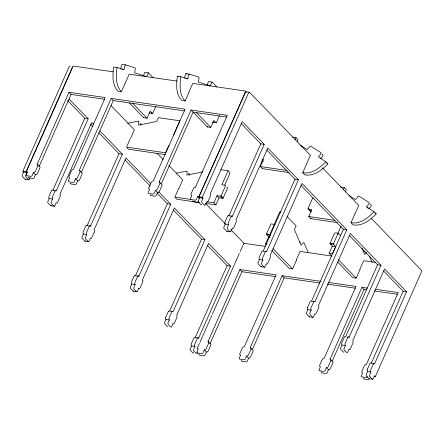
<?xml version="1.0" encoding="UTF-8"?>
<svg xmlns="http://www.w3.org/2000/svg" width="444" height="444" viewBox="0 0 444 444"><rect width="100%" height="100%" fill="white"/><g stroke="black" fill="none" stroke-linecap="round" stroke-linejoin="round"><path stroke-width="0.67" d="M313.869 198.163L312.459 198.524L308.036 208.558A1.288 0.932 -44 0 0 308.058 208.747L310.234 211.089L311.505 211.35M310.167 210.489L310.101 210.695A1.288 0.932 -44 0 0 310.123 210.883L310.234 211.089M140.92 125.219L140.892 123.554A1.138 0.821 -44 0 0 140.593 123.315M189.194 175.208L189.172 173.543A1.138 0.821 -44 0 0 188.628 173.26L188.328 173.282M121.428 91.686L118.021 91.192C111.821 85.02 112.726 75.019 113.586 67L117 67.494C116.134 75.513 115.229 85.514 121.428 91.686L125.291 82.967M207.148 84.815L208.602 81.53L212.01 82.029L210.312 85.853L198.351 82.068L199.084 77.694A1.138 0.683 -81.7 0 0 198.79 77.106L189.616 74.192C187.718 74.337 188.522 77.8 187.762 78.827L180.719 76.751L177.306 76.251C176.446 84.277 175.541 94.272 181.74 100.449L185.148 100.943L189.011 92.224M180.719 76.751C179.853 84.771 178.949 94.772 185.148 100.943M274.991 224.453L270.968 223.898L266.45 234.06A1.288 0.777 -81.7 0 0 266.439 234.293L268.664 236.93L270.024 237.129M274.753 224.292L274.292 224.509L269.863 234.554A1.288 0.777 -81.7 0 0 269.847 234.793L270.285 235.598M340.52 235.697C339.91 234.06 335.559 231.502 334.343 233.544L330.042 243.295A1.288 0.777 -81.7 0 0 330.025 243.534L332.251 246.165L335.664 246.664L332.567 253.679L329.154 253.185L332.251 246.165M338.339 233.527L337.884 233.749L333.45 243.795A1.288 0.777 -81.7 0 0 333.438 244.028L335.664 246.664M120.635 69.075L121.434 65.296L122.272 64.386L125.896 64.935L135.07 67.849A1.138 0.683 -81.7 0 1 135.365 68.437L134.632 72.816L146.592 76.601L148.29 72.772L144.883 72.278L143.429 75.558M184.46 77.822L185.642 73.76L189.399 74.137M70.174 66.345L69.469 66.345L68.948 67.188L23.049 170.757L22.838 171.279L23.593 172.061L22.328 174.947A1.254 0.755 -81.7 0 0 22.416 176.462L25.014 179.165A1.077 0.649 -81.7 0 0 25.619 179.16M22.838 171.279L26.252 171.778L27.001 172.555L25.735 175.441A1.254 0.755 -81.7 0 0 25.824 176.956L28.422 179.659A1.077 0.649 -81.7 0 0 29.326 179.243L29.987 177.744M201.765 204.617A1.077 0.649 -81.7 0 1 201.043 204.734L198.446 202.031A1.254 0.755 -81.7 0 1 198.357 200.522L199.622 197.63L198.873 196.853L199.084 196.326L245.704 91.797L249.345 92.285L249.939 92.702L310.417 155.328L302.719 172.71L304.784 174.853C313.803 176.601 321.994 170.008 327.888 163.903L325.824 161.766L318.392 156.876C318.714 155.705 322.05 153.918 320.607 152.42L310.767 146.187A1.138 0.821 -44 0 0 310.056 146.287L307.126 149.611L300.133 145.171M198.873 196.853L202.281 197.347L203.036 198.129L201.77 201.015A1.254 0.755 -81.7 0 0 201.854 202.525L204.451 205.228A1.077 0.649 -81.7 0 0 205.356 204.812L206.66 201.881A1.693 1.021 -81.7 0 0 207.209 202.098A1.721 1.032 -81.7 0 0 207.764 201.804A1.693 1.021 -81.7 0 0 208.081 201.348L210.584 195.699A1.693 1.016 -81.7 0 0 210.378 193.484L242.241 121.578L264.219 144.339L232.367 216.256L228.954 215.756A1.693 1.016 -81.7 0 0 227.572 216.228L225.041 221.911A1.721 1.032 -81.7 0 0 224.975 223.726L225.236 224.153M26.252 171.778L72.694 67.05M202.281 197.347L248.385 93.257L249.345 92.285M148.807 187.895L151.31 182.24A1.693 1.227 -44 0 1 151.676 181.724A1.721 1.243 -44 0 1 152.431 181.191A1.693 1.227 -44 0 1 153.252 181.074L185.126 109.157L111.194 98.418L79.326 170.324A1.721 1.243 -44 0 1 80.064 171.9L77.561 177.544A1.693 1.227 -44 0 1 75.619 178.71L74.309 181.652A1.077 0.783 -44 0 1 73.116 182.467L68.842 181.846A1.254 0.91 -44 0 1 68.409 180.63L69.636 177.855L69.247 177.678A1.721 1.243 -44 0 1 68.981 176.262L71.501 170.596A1.709 1.238 -44 0 1 73.432 169.469L105.272 97.558L68.992 92.291L37.124 164.197L39.189 166.334A1.721 1.243 -44 0 1 39.927 167.91L37.424 173.554A1.693 1.227 -44 0 1 35.481 174.72M94.317 232.012L91.814 237.668A1.693 1.021 -81.7 0 1 90.398 238.189L89.094 241.125A1.077 0.649 -81.7 0 1 88.206 241.564L85.62 238.883A1.254 0.755 -81.7 0 1 85.542 237.224L86.774 234.449L86.558 234.066A1.721 1.032 -81.7 0 1 86.619 232.245L89.139 226.579A1.693 1.016 -81.7 0 1 90.537 226.096L122.378 154.168L99.9 130.897M165.756 317.271L168.265 311.621M307.587 307.426L310.095 301.776A1.693 1.016 -81.7 0 1 311.516 301.248L343.495 228.982M367.355 369.314L369.858 363.658A1.693 1.016 -81.7 0 1 371.278 363.131L374.692 363.63L406.554 291.719L384.576 268.964L352.703 340.859A1.693 1.016 -81.7 0 1 352.93 343.001L350.416 348.701A1.693 1.021 -81.7 0 1 349.35 349.461M289.222 172.588L262.498 168.687L260.434 166.55L263.525 159.54L262.454 159.407M262.498 168.687L262.682 168.27M266.2 244.633L265.567 243.945L268.664 236.93M337.501 222.577L310.772 218.676L308.708 216.539L311.799 209.529L308.164 208.952M310.772 218.676L310.955 218.259M27.395 172.821L26.157 171.539L72.544 66.878A1.193 0.866 -44 0 1 73.748 66.112L113.226 71.834M37.579 164.374A1.721 1.243 -44 0 1 37.945 164.957A1.693 1.227 -44 0 1 37.862 165.762L35.359 171.412A1.693 1.227 -44 0 1 33.417 172.583L32.107 175.519A1.077 0.783 -44 0 1 30.897 176.335L26.618 175.707A1.254 0.91 -44 0 1 26.207 174.492L27.434 171.723L26.157 171.539M39.189 166.334L71.057 94.428L68.992 92.291M69.075 98.979L88.19 118.764L56.333 190.681L52.925 190.187A1.693 1.016 -81.7 0 0 51.537 190.659L49.007 196.342A1.721 1.032 -81.7 0 0 48.945 198.152L49.162 198.54L47.935 201.315A1.254 0.755 -81.7 0 0 48.008 202.969L50.594 205.65A1.077 0.649 -81.7 0 0 51.304 205.505M52.925 190.187L84.776 118.271L67.577 100.461M79.326 170.324L81.391 172.466A1.721 1.243 -44 0 1 82.129 174.042L79.626 179.681A1.693 1.227 -44 0 1 77.683 180.852L76.374 183.788A1.077 0.783 -44 0 1 75.18 184.604L70.907 183.983A1.254 0.91 -44 0 1 70.402 183.527M81.391 172.466L113.259 100.56L111.194 98.418M125.352 82.817L129.193 74.154L177.167 81.124M90.537 226.096L87.124 225.602A1.693 1.016 -81.7 0 0 85.742 226.074L83.211 231.757A1.721 1.032 -81.7 0 0 83.145 233.566L83.367 233.955L82.134 236.73A1.254 0.755 -81.7 0 0 82.207 238.384L84.793 241.064A1.077 0.649 -81.7 0 0 85.509 240.92M87.124 225.602L118.97 153.674L98.884 132.878M126.823 146.498L130.136 139.028M130.547 138.423L134.388 129.759L110.978 105.522M155.783 106.432L152.73 113.27A1.288 0.777 -81.7 0 1 152.592 113.381L149.123 112.915M188.944 92.052L192.785 83.389L244.944 90.976A1.193 0.866 -44 0 1 245.366 91.98L198.995 196.642L197.719 196.459L196.492 199.228A1.254 0.91 -44 0 1 195.11 200.183L190.831 199.567A1.077 0.783 -44 0 1 190.448 198.524L191.747 195.593A1.693 1.227 -44 0 1 191.014 194.039L193.512 188.373A1.693 1.227 -44 0 1 195.454 187.207M195.465 187.196L227.328 115.29L191.048 110.018L159.163 181.923A1.709 1.238 -44 0 1 159.918 183.439L157.409 189.122A1.693 1.227 -44 0 1 156.016 190.276L155.511 190.326L154.284 193.101A1.254 0.91 -44 0 1 152.886 194.056L148.618 193.434A1.077 0.783 -44 0 1 148.246 192.391L149.539 189.46A1.693 1.227 -44 0 1 148.807 187.906M134.06 276.201L131.557 281.857A1.693 1.016 -81.7 0 0 131.763 284.071L130.464 287.002A1.077 0.649 -81.7 0 0 130.53 288.422L133.117 291.103A1.254 0.755 -81.7 0 0 133.816 291.064M134.071 276.196A1.693 1.016 -81.7 0 1 135.481 275.674L167.349 203.768L156.865 192.918M158.847 191.93L170.757 204.268L138.894 276.174A1.693 1.016 -81.7 0 0 137.479 276.695L134.965 282.351A1.721 1.032 -81.7 0 0 134.915 284.143A1.693 1.016 -81.7 0 0 135.17 284.565L133.877 287.496A1.077 0.649 -81.7 0 0 133.938 288.916L136.524 291.597A1.254 0.755 -81.7 0 0 137.557 291.086L138.75 288.267M178.688 188.389L174.825 197.108L190.92 199.45M178.904 188.495L182.745 179.831L168.831 165.423M219.503 115.684L216.45 122.527A1.288 0.777 -81.7 0 1 216.311 122.633L212.715 122.2M198.635 201.176L198.557 201.365A1.254 0.91 -44 0 1 197.175 202.325L192.896 201.704A1.077 0.783 -44 0 1 192.419 200.999M220.701 169.68L228.061 170.751L221.828 184.793L225.225 185.287L225.574 185.753L221.084 195.926A1.288 0.932 -44 0 1 220.907 196.087L216.972 195.754L213.853 202.758L215.917 204.895L219.036 197.891L216.972 195.754M224.703 185.098L230.125 172.888L228.061 170.751M165.762 317.288A1.693 1.016 -81.7 0 0 165.967 319.486L164.668 322.416A1.077 0.649 -81.7 0 0 164.73 323.837L167.316 326.518A1.254 0.755 -81.7 0 0 167.876 326.573M169.686 311.089L201.548 239.183L173.332 209.968M142.702 280.242A1.693 1.016 -81.7 0 0 142.469 279.875L174.353 207.986L204.956 239.682L173.093 311.588A1.693 1.016 -81.7 0 0 171.684 312.11L169.17 317.765A1.721 1.032 -81.7 0 0 169.114 319.558A1.693 1.016 -81.7 0 0 169.375 319.98L168.076 322.91A1.077 0.649 -81.7 0 0 168.137 324.331L170.729 327.012A1.254 0.755 -81.7 0 0 171.761 326.501L172.949 323.682M228.954 215.756L260.811 143.839L241.22 123.56M232.367 216.256A1.693 1.016 -81.7 0 0 231.862 216.028A1.709 1.027 -81.7 0 0 230.969 216.733L228.449 222.411A1.721 1.032 -81.7 0 0 228.388 224.22L228.605 224.603L227.372 227.378A1.254 0.755 -81.7 0 0 227.45 229.037L230.036 231.718A1.077 0.649 -81.7 0 0 230.924 231.28L232.223 228.349M172.994 323.726L173.304 323.892A1.693 1.021 -81.7 0 0 174.381 323.132L176.895 317.454A1.693 1.016 -81.7 0 0 176.668 315.29L208.547 243.395L230.519 266.15L198.657 338.056L195.249 337.562A1.693 1.016 -81.7 0 0 193.839 338.084L191.32 343.739A1.721 1.032 -81.7 0 0 191.27 345.532A1.693 1.016 -81.7 0 0 191.531 345.954L190.232 348.89A1.077 0.649 -81.7 0 0 190.31 350.327L192.918 353.013A1.254 0.755 -81.7 0 0 193.751 352.764M195.249 337.562L227.112 265.656L207.526 245.371M198.657 338.056A1.693 1.016 -81.7 0 0 197.247 338.578L194.733 344.239A1.693 1.016 -81.7 0 0 194.938 346.453L193.639 349.384A1.077 0.649 -81.7 0 0 193.717 350.821L196.326 353.507A1.254 0.755 -81.7 0 0 197.275 353.069L197.441 352.708M199.428 343.451L197.047 348.829L198.324 349.012L197.103 351.781A1.254 0.91 -44 0 0 197.513 353.002L201.792 353.629A1.077 0.783 -44 0 0 202.997 352.814L204.296 349.883A1.693 1.227 -44 0 0 206.249 348.707L208.752 343.057A1.721 1.243 -44 0 0 208.008 341.486L239.882 269.58L276.162 274.853L244.317 346.758A1.709 1.238 -44 0 0 242.391 347.891L239.871 353.563A1.693 1.227 -44 0 0 239.777 354.384A1.721 1.243 -44 0 0 240.137 354.972L240.598 355.156M199.972 342.224L210.456 318.57M210.734 317.943L211.849 315.429M212.404 314.169L218.82 299.7M219.092 299.078L234.504 264.297M234.776 263.686L239.377 253.308M240.187 251.476L242.879 245.399M295.032 139.832L295.998 137.646L292.657 137.157M297.097 141.969L298.063 139.782L295.998 137.646M208.014 341.486L210.084 343.628A1.721 1.243 -44 0 1 210.817 345.199L208.314 350.843A1.693 1.227 -44 0 1 206.371 352.014L205.061 354.95A1.077 0.783 -44 0 1 203.857 355.766L199.578 355.139A1.254 0.91 -44 0 1 199.106 354.079M210.084 343.628L241.947 271.722L239.882 269.58M274.059 224.747L279.737 211.921L281.102 212.115M263.159 251.171L294.999 179.248L266.788 150.028M232.229 228.344A1.693 1.021 -81.7 0 0 233.644 227.822L236.147 222.172A1.693 1.016 -81.7 0 0 235.942 219.958L267.804 148.046L298.412 179.742L266.567 251.67A1.693 1.016 -81.7 0 0 266.067 251.443A1.709 1.027 -81.7 0 0 265.168 252.148L262.648 257.825A1.721 1.032 -81.7 0 0 262.587 259.635L262.804 260.018L261.577 262.798A1.254 0.755 -81.7 0 0 261.649 264.452L264.236 267.133A1.077 0.649 -81.7 0 0 265.124 266.694L266.422 263.764A1.693 1.021 -81.7 0 0 267.843 263.237L270.346 257.587A1.693 1.016 -81.7 0 0 270.141 255.372L302.009 183.466L346.786 229.837L314.924 301.742A1.693 1.016 -81.7 0 0 313.514 302.264L311 307.92A1.693 1.016 -81.7 0 0 310.817 308.869A1.721 1.032 -81.7 0 0 310.944 309.712A1.693 1.016 -81.7 0 0 311.205 310.134L309.906 313.064A1.077 0.649 -81.7 0 0 309.968 314.485L312.559 317.166A1.254 0.755 -81.7 0 0 313.592 316.655L314.818 313.88L315.135 314.047A1.693 1.021 -81.7 0 0 316.211 313.286L318.725 307.609A1.709 1.027 -81.7 0 0 318.731 305.811A1.693 1.016 -81.7 0 0 318.498 305.444L350.383 233.561L380.991 265.251L349.128 337.157A1.693 1.016 -81.7 0 0 347.713 337.679M240.531 355.144L239.299 357.92A1.254 0.91 -44 0 0 239.732 359.135L244.006 359.757A1.077 0.783 -44 0 0 245.205 358.941L246.498 356.01A1.693 1.227 -44 0 0 248.451 354.839L250.96 349.184A1.721 1.243 -44 0 0 250.211 347.613L282.084 275.713L321.106 281.379M282.084 275.713L284.149 277.85L252.286 349.755L250.222 347.619M296.242 260.106L300.083 251.443L331.601 256.022M271.85 250.483L289.194 268.437L292.602 268.931L296.464 260.212M343.306 189.821L344.278 187.629L340.265 187.046M345.371 191.958L346.342 189.771L344.278 187.629M337.651 233.982L341.17 226.04M307.587 307.442A1.693 1.016 -81.7 0 0 307.797 309.64L306.499 312.57A1.077 0.649 -81.7 0 0 306.56 313.991L309.146 316.672A1.254 0.755 -81.7 0 0 309.707 316.727M348.99 195.527L355.4 199.6L358.33 196.276A1.138 0.821 -44 0 1 359.041 196.176L368.881 202.409C370.324 203.907 366.988 205.689 366.666 206.865L374.098 211.755L376.162 213.891C370.268 219.996 362.076 226.584 353.058 224.842L350.993 222.699L354.856 213.98M354.939 214.069L358.78 205.406L322.527 167.865M359.834 269.347L363.675 260.684L375.707 262.432M337.762 262.121L352.78 277.672L356.193 278.172L360.056 269.453M367.416 288.106L361.938 287.312L330.053 359.213L332.123 361.355A1.709 1.238 -44 0 1 332.878 362.87L330.364 368.548A1.693 1.227 -44 0 1 329.997 369.075A1.721 1.243 -44 0 1 328.96 369.713L328.471 369.758L326.334 367.61M332.123 361.355L364.002 289.449L361.938 287.312M328.471 369.758L327.239 372.533A1.254 0.91 -44 0 1 325.846 373.482L321.573 372.866A1.077 0.783 -44 0 1 321.201 371.817M349.367 235.542L377.583 264.757L345.715 336.663A1.693 1.016 -81.7 0 0 344.305 337.185L341.791 342.84A1.693 1.016 -81.7 0 0 341.997 345.055L340.698 347.985A1.077 0.649 -81.7 0 0 340.764 349.406L343.351 352.086A1.254 0.755 -81.7 0 0 344.178 351.914M347.702 337.684L345.199 343.334A1.693 1.016 -81.7 0 0 345.404 345.549L344.106 348.479A1.077 0.649 -81.7 0 0 344.172 349.905L346.758 352.58A1.254 0.755 -81.7 0 0 347.791 352.07L349.023 349.295L349.339 349.461M367.355 369.33A1.693 1.016 -81.7 0 0 367.56 371.528L366.261 374.459A1.077 0.649 -81.7 0 0 366.344 375.901L368.947 378.582A1.254 0.755 -81.7 0 0 369.658 378.482M371.278 363.131L403.146 291.225L383.555 270.94M373.265 364.158L370.762 369.808A1.693 1.016 -81.7 0 0 370.968 372.022L369.669 374.952A1.077 0.649 -81.7 0 0 369.752 376.395M369.53 378.471L369.447 378.654A1.254 0.91 -44 0 1 368.07 379.614L363.786 378.998A1.077 0.783 -44 0 1 363.347 378.11M152.403 113.442L150.166 111.194L147.053 118.193L143.645 117.699L143.828 117.283M216.123 122.699L213.886 120.452L210.772 127.45L207.365 126.956L207.548 126.54M213.148 121.845L213.042 122.028A1.288 0.777 -81.7 0 1 212.904 122.139M219.036 197.891L222.977 198.224A1.288 0.932 -44 0 0 223.154 198.068L227.617 188.04L227.422 187.507L226.684 187.335M243.151 244.788L243.434 244.167M54.934 191.164L52.414 196.836A1.721 1.032 -81.7 0 0 52.353 198.646L52.614 199.079M373.981 376.357L375.346 376.551L375.585 376.057L421.794 271.101L421.245 270.085L370.995 218.06M320.779 158.613C321.661 157.664 324.647 154.878 321.861 154.04M368.82 208.891C369.619 207.886 373.065 204.967 370.135 204.029M366.539 252.275L364.74 254.479L362.049 248.252M299.644 242.413L300.133 242.085A1.138 0.683 -81.7 0 1 300.444 242.147M325.824 161.766C319.93 167.871 311.738 174.459 302.719 172.71M374.098 211.755C368.204 217.86 360.012 224.448 350.993 222.699M363.314 251.559L363.719 251.321A1.138 0.683 -81.7 0 1 364.185 251.52M127.478 123.304L138.289 121.129A1.138 0.821 -44 0 1 138.828 121.417L138.639 125.136L156.688 121.478L158.38 117.654L179.781 120.762L173.648 134.815M176.335 173.177L186.563 171.118A1.138 0.821 -44 0 1 187.102 171.401L186.913 175.125L202.952 171.872M158.064 192.419L157.509 192.457M125.68 64.88L124.847 65.79L124.043 69.569L117 67.494M213.853 202.758L207.237 201.82M215.917 204.895L206.022 203.48M122 69.27L123.365 69.469M185.72 78.527L187.762 78.827M145.232 76.401L146.592 76.601M208.952 85.659L210.312 85.853M71.057 94.428L104.601 99.301M113.259 100.56L184.454 110.9M226.656 117.033L193.112 112.16L161.228 184.06L159.163 181.923M151.41 113.031L152.769 113.231M215.129 122.289L216.489 122.483M84.776 118.271L88.19 118.764M260.811 143.839L264.219 144.339M287.157 170.452L260.434 166.55M165.357 154.601L128.616 149.262L126.551 147.125L165.573 152.769L168.692 145.765L169.214 145.854M118.97 153.674L122.378 154.168M294.999 179.248L298.412 179.742M23.593 172.061L27.001 172.555M199.622 197.63L203.036 198.129M334.798 220.346L308.708 216.539M199.456 202.525L176.89 199.251L175.236 197.536M25.247 179.282L28.655 179.776M167.349 203.768L170.757 204.268M346.786 229.837L343.379 229.343L300.976 185.437M49.162 198.54L52.575 199.034L51.343 201.809A1.254 0.755 -81.7 0 0 51.415 203.469L54.002 206.144A1.077 0.649 -81.7 0 0 54.89 205.705L56.188 202.78A1.693 1.021 -81.7 0 0 56.549 202.986A1.721 1.032 -81.7 0 0 57.115 202.858A1.693 1.021 -81.7 0 0 57.609 202.253L60.118 196.598A1.693 1.016 -81.7 0 0 59.907 194.383L91.775 122.477L93.684 124.459M228.605 224.603L225.197 224.109L223.965 226.884A1.254 0.755 -81.7 0 0 224.037 228.543L226.623 231.224A1.077 0.649 -81.7 0 0 227.339 231.074M266.461 233.988L269.869 234.482M330.053 243.229L333.461 243.723M266.467 234.593L269.88 235.087M330.059 243.828L333.472 244.322M50.827 205.755L54.235 206.249M226.862 231.324L230.269 231.818M265.567 243.945L266.927 244.145M265.701 246.448L244.644 243.401A1.193 0.866 -44 0 0 243.562 243.984M201.548 239.183L204.956 239.682M377.583 264.757L380.991 265.251M263.841 251.271L266.567 251.67M83.367 233.955L86.813 234.493M262.804 260.018L259.396 259.524L259.179 259.141A1.721 1.032 -81.7 0 1 259.241 257.32L261.76 251.654A1.693 1.016 -81.7 0 1 263.031 251.065M85.032 241.17L88.439 241.664M261.061 266.739L264.469 267.233M227.112 265.656L230.519 266.15M403.146 291.225L406.554 291.719M328.632 282.473L356.016 286.452L324.153 358.358A1.693 1.227 -44 0 0 322.2 359.535L319.697 365.184A1.693 1.227 -44 0 0 320.435 366.75L319.136 369.68A1.077 0.783 -44 0 0 319.508 370.723L323.781 371.345A1.254 0.91 -44 0 0 325.175 370.396L326.407 367.621L326.895 367.577A1.721 1.243 -44 0 0 327.7 367.155A1.693 1.227 -44 0 0 328.299 366.411L330.813 360.733A1.709 1.238 -44 0 0 330.053 359.218M375.63 289.299L398.224 292.585L366.356 364.491A1.693 1.227 -44 0 0 364.402 365.662L361.899 371.317A1.693 1.227 -44 0 0 362.637 372.882L361.338 375.813A1.077 0.783 -44 0 0 361.721 376.856L366.006 377.478A1.254 0.91 -44 0 0 367.382 376.518M241.947 271.722L275.491 276.595M284.149 277.85L319.747 283.022M327.278 284.116L355.344 288.195M364.002 289.449L366.738 289.849M374.27 290.942L397.547 294.322M135.481 275.674L138.894 276.174M312.199 301.348L314.924 301.742M131.763 284.071L135.17 284.565M307.797 309.64L311.205 310.134M133.389 291.22L136.796 291.714M309.418 316.788L312.831 317.288M170.368 311.189L172.411 311.488M347.763 336.957L349.128 337.157M165.967 319.486L169.375 319.98M341.997 345.055L345.404 345.549M191.531 345.954L194.938 346.453M367.56 371.528L370.968 372.022M369.225 378.677L372.638 379.17M263.231 161.361L261.871 160.967M185.992 73.643L186.968 73.937M177.306 76.251L178.588 76.629M245.937 91.791L246.525 92.208M326.745 163.153L327.888 163.903M375.019 213.142L376.162 213.891M138.789 288.311L139.105 288.478A1.693 1.021 -81.7 0 0 140.182 287.718L142.696 282.034A1.709 1.027 -81.7 0 0 142.702 280.242M210.772 127.45L196.531 112.732M207.365 126.956L191.048 110.018M147.053 118.193L132.356 103.002M143.645 117.699L129.404 102.98M366.666 206.865L367.904 208.147M212.01 82.029L216.811 86.996M308.036 208.502L310.101 210.639M338.411 259.757L356.193 278.172M331.929 256.083L329.154 253.185M148.29 72.772L153.091 77.744M286.991 216.389L296.109 225.835L294.416 229.665L301.154 245.243L303.541 242.579A1.138 0.683 -81.7 0 1 304.007 242.779L308.053 252.103M273.054 248.696L292.602 268.931M221.134 195.876L223.199 198.013M220.646 196.237L222.71 198.379M375.346 376.551L374.592 375.774L373.31 378.643A1.254 0.755 -81.7 0 1 372.355 379.082L369.752 376.395M156.865 153.036L163.142 159.535M205.777 203.679L225.169 223.765M230.863 229.659L244.25 243.517M259.44 259.568L258.164 262.299A1.254 0.755 -81.7 0 0 258.242 263.958L260.828 266.639A1.077 0.649 -81.7 0 0 261.427 266.605M197.719 196.459L199.783 198.596M150.749 183.544L125.974 157.892L94.111 229.798A1.693 1.016 -81.7 0 1 94.444 230.486A1.721 1.032 -81.7 0 1 94.317 232.023M155.511 190.326L157.576 192.468L156.349 195.243A1.254 0.91 -44 0 1 154.95 196.193L150.683 195.571A1.077 0.783 -44 0 1 150.25 194.683M90.754 124.459L92.668 126.44M124.947 159.862L150.2 186.008M75.608 178.721L77.672 180.858M246.498 356.01L248.568 358.153L247.269 361.077A1.077 0.783 -44 0 1 246.07 361.893L241.797 361.277A1.254 0.91 -44 0 1 241.297 360.239M33.405 172.588L35.47 174.731L34.171 177.661A1.077 0.783 -44 0 1 32.961 178.471L28.682 177.85A1.254 0.91 -44 0 1 28.166 177.001M204.296 349.883L206.36 352.02M369.419 256.182L372.111 262.426M54.951 191.153A1.693 1.016 -81.7 0 1 56.333 190.681M168.276 311.616A1.693 1.016 -81.7 0 1 169.514 310.955M248.579 358.142A1.693 1.227 -44 0 0 250.516 356.976L253.025 351.321A1.721 1.243 -44 0 0 252.531 349.817M373.276 364.152A1.693 1.016 -81.7 0 1 374.692 363.625M161.416 184.11A1.709 1.238 -44 0 1 161.982 185.581L159.474 191.259A1.693 1.227 -44 0 1 158.081 192.413M70.368 183.35A1.254 0.91 -44 0 1 70.368 183.156M37.13 164.208A1.693 1.227 -44 0 1 37.585 164.385"/></g></svg>
